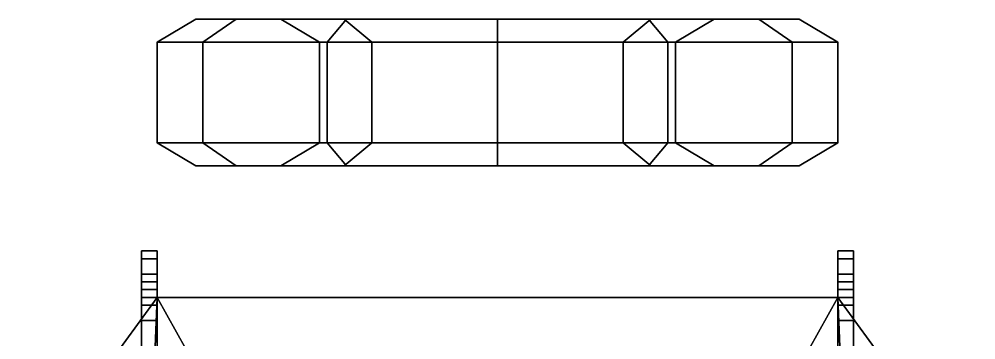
# Model space of a CAD drawing. Header units: millimetres. Extents: x -1.05 to 1.05, y -2.98 to 5.82.
# Drawn here: x -0.618 to 0.618, y 2.855 to 3.27 of the extents above; entities that cross this region are included whole.
import ezdxf

# ---------------------------------------------------------------- set-up
doc = ezdxf.new("R2010")
doc.units = ezdxf.units.MM
doc.layers.add('wheels', color=2, linetype='Continuous')

msp = doc.modelspace()

# ---------------------------------------------------------------- linework, layer by layer
for points in [[(-0.46, 2.96, 0.66), (-0.46, 2.97, 0.63), (-0.46, 2.93, 0.64), (-0.46, 2.9, 0.66)], [(-0.44, 2.96, 0.66), (-0.44, 2.97, 0.63), (-0.46, 2.97, 0.63), (-0.46, 2.96, 0.66)], [(-0.46, 2.97, 0.63), (-0.46, 2.96, 0.61), (-0.46, 2.93, 0.64)], [(-0.44, 2.97, 0.63), (-0.44, 2.96, 0.61), (-0.46, 2.96, 0.61), (-0.46, 2.97, 0.63)], [(-0.44, 2.93, 0.64), (-0.44, 2.97, 0.63), (-0.44, 2.96, 0.66), (-0.44, 2.9, 0.66)], [(-0.44, 2.93, 0.64), (-0.44, 2.96, 0.61), (-0.44, 2.97, 0.63), (-0.44, 2.93, 0.64)], [(0.46, 2.97, 0.63), (0.46, 2.96, 0.61), (0.44, 2.96, 0.61), (0.44, 2.97, 0.63)], [(0.44, 2.97, 0.63), (0.44, 2.96, 0.61), (0.44, 2.93, 0.64)], [(0.44, 2.96, 0.66), (0.44, 2.97, 0.63), (0.44, 2.93, 0.64), (0.44, 2.9, 0.66)], [(0.46, 2.96, 0.66), (0.46, 2.97, 0.63), (0.44, 2.97, 0.63), (0.44, 2.96, 0.66)], [(0.46, 2.93, 0.64), (0.46, 2.96, 0.61), (0.46, 2.97, 0.63), (0.46, 2.93, 0.64)], [(0.46, 2.93, 0.64), (0.46, 2.97, 0.63), (0.46, 2.96, 0.66), (0.46, 2.9, 0.66)], [(-0.44, 2.96, 0.61), (-0.44, 2.94, 0.59), (-0.46, 2.94, 0.59), (-0.46, 2.96, 0.61)], [(-0.46, 2.96, 0.61), (-0.46, 2.94, 0.59), (-0.46, 2.93, 0.62), (-0.46, 2.93, 0.64)], [(-0.46, 2.92, 0.68), (-0.46, 2.96, 0.66), (-0.46, 2.9, 0.66)], [(-0.44, 2.92, 0.68), (-0.44, 2.96, 0.66), (-0.46, 2.96, 0.66), (-0.46, 2.92, 0.68)], [(-0.44, 2.93, 0.62), (-0.44, 2.94, 0.59), (-0.44, 2.96, 0.61), (-0.44, 2.93, 0.64)], [(-0.44, 2.9, 0.66), (-0.44, 2.96, 0.66), (-0.44, 2.92, 0.68), (-0.44, 2.9, 0.66)], [(0.44, 2.96, 0.61), (0.44, 2.94, 0.59), (0.44, 2.93, 0.62), (0.44, 2.93, 0.64)], [(0.46, 2.96, 0.61), (0.46, 2.94, 0.59), (0.44, 2.94, 0.59), (0.44, 2.96, 0.61)], [(0.44, 2.92, 0.68), (0.44, 2.96, 0.66), (0.44, 2.9, 0.66)], [(0.46, 2.92, 0.68), (0.46, 2.96, 0.66), (0.44, 2.96, 0.66), (0.44, 2.92, 0.68)], [(0.46, 2.93, 0.62), (0.46, 2.94, 0.59), (0.46, 2.96, 0.61), (0.46, 2.93, 0.64)], [(0.46, 2.9, 0.66), (0.46, 2.96, 0.66), (0.46, 2.92, 0.68), (0.46, 2.9, 0.66)], [(-0.44, 2.94, 0.59), (-0.44, 2.91, 0.58), (-0.46, 2.91, 0.58), (-0.46, 2.94, 0.59)], [(-0.46, 2.94, 0.59), (-0.46, 2.91, 0.58), (-0.46, 2.91, 0.61), (-0.46, 2.93, 0.62)], [(-0.44, 2.91, 0.61), (-0.44, 2.91, 0.58), (-0.44, 2.94, 0.59), (-0.44, 2.93, 0.62)], [(0.44, 2.94, 0.59), (0.44, 2.91, 0.58), (0.44, 2.91, 0.61), (0.44, 2.93, 0.62)], [(0.46, 2.94, 0.59), (0.46, 2.91, 0.58), (0.44, 2.91, 0.58), (0.44, 2.94, 0.59)], [(0.46, 2.91, 0.61), (0.46, 2.91, 0.58), (0.46, 2.94, 0.59), (0.46, 2.93, 0.62)], [(-0.46, 2.9, 0.66), (-0.46, 2.93, 0.64), (-0.44, 2.93, 0.64), (-0.44, 2.9, 0.66)], [(-0.46, 2.93, 0.64), (-0.46, 2.93, 0.62), (-0.44, 2.93, 0.62), (-0.44, 2.93, 0.64)], [(-0.46, 2.93, 0.62), (-0.46, 2.91, 0.61), (-0.44, 2.91, 0.61), (-0.44, 2.93, 0.62)], [(-0.44, 2.88, 0.68), (-0.44, 2.92, 0.68), (-0.46, 2.92, 0.68), (-0.46, 2.88, 0.68)], [(-0.46, 2.88, 0.68), (-0.46, 2.92, 0.68), (-0.46, 2.9, 0.66), (-0.46, 2.88, 0.67)], [(-0.44, 2.9, 0.66), (-0.44, 2.92, 0.68), (-0.44, 2.88, 0.68), (-0.44, 2.88, 0.67)], [(0.44, 2.93, 0.62), (0.44, 2.91, 0.61), (0.46, 2.91, 0.61), (0.46, 2.93, 0.62)], [(0.44, 2.93, 0.64), (0.44, 2.93, 0.62), (0.46, 2.93, 0.62), (0.46, 2.93, 0.64)], [(0.44, 2.9, 0.66), (0.44, 2.93, 0.64), (0.46, 2.93, 0.64), (0.46, 2.9, 0.66)], [(0.44, 2.88, 0.68), (0.44, 2.92, 0.68), (0.44, 2.9, 0.66), (0.44, 2.88, 0.67)], [(0.46, 2.88, 0.68), (0.46, 2.92, 0.68), (0.44, 2.92, 0.68), (0.44, 2.88, 0.68)], [(0.46, 2.9, 0.66), (0.46, 2.92, 0.68), (0.46, 2.88, 0.68), (0.46, 2.88, 0.67)], [(-0.55, 2.759, 0.94), (-0.44, 2.91, 0.61), (-0.52, 0.94, 0.61), (-0.6184, 0.94, 0.94)], [(0.55, 2.759, 0.94), (0.44, 2.91, 0.61), (-0.44, 2.91, 0.61), (-0.55, 2.759, 0.94)], [(-0.44, 2.91, 0.61), (-0.39, 2.82, 0.48), (-0.52, 0.94, 0.48), (-0.52, 0.94, 0.61)], [(-0.46, 2.91, 0.61), (-0.46, 2.88, 0.65), (-0.44, 2.88, 0.65), (-0.44, 2.91, 0.61)], [(-0.46, 2.91, 0.58), (-0.46, 2.88, 0.59), (-0.46, 2.88, 0.65), (-0.46, 2.91, 0.61)], [(-0.44, 2.91, 0.58), (-0.44, 2.88, 0.59), (-0.46, 2.88, 0.59), (-0.46, 2.91, 0.58)], [(0.44, 2.91, 0.61), (0.39, 2.82, 0.48), (-0.39, 2.82, 0.48), (-0.44, 2.91, 0.61)], [(-0.44, 2.88, 0.65), (-0.44, 2.88, 0.59), (-0.44, 2.91, 0.58), (-0.44, 2.91, 0.61)], [(0.52, 0.94, 0.61), (0.52, 0.94, 0.48), (0.39, 2.82, 0.48), (0.44, 2.91, 0.61)], [(0.6184, 0.94, 0.94), (0.52, 0.94, 0.61), (0.44, 2.91, 0.61), (0.55, 2.759, 0.94)], [(0.44, 2.91, 0.58), (0.44, 2.88, 0.59), (0.44, 2.88, 0.65), (0.44, 2.91, 0.61)], [(0.46, 2.91, 0.58), (0.46, 2.88, 0.59), (0.44, 2.88, 0.59), (0.44, 2.91, 0.58)], [(0.44, 2.91, 0.61), (0.44, 2.88, 0.65), (0.46, 2.88, 0.65), (0.46, 2.91, 0.61)], [(0.46, 2.88, 0.65), (0.46, 2.88, 0.59), (0.46, 2.91, 0.58), (0.46, 2.91, 0.61)], [(-0.46, 2.88, 0.67), (-0.46, 2.9, 0.66), (-0.44, 2.9, 0.66), (-0.44, 2.88, 0.67)], [(0.44, 2.88, 0.67), (0.44, 2.9, 0.66), (0.46, 2.9, 0.66), (0.46, 2.88, 0.67)], [(-0.46, 2.88, 0.65), (-0.46, 2.81, 0.68), (-0.44, 2.81, 0.68), (-0.44, 2.88, 0.65)], [(-0.46, 2.88, 0.59), (-0.46, 2.81, 0.61), (-0.46, 2.81, 0.68), (-0.46, 2.88, 0.65)], [(-0.44, 2.88, 0.59), (-0.44, 2.81, 0.61), (-0.46, 2.81, 0.61), (-0.46, 2.88, 0.59)], [(-0.44, 2.88, 0.67), (-0.44, 2.88, 0.68), (-0.46, 2.88, 0.68), (-0.46, 2.88, 0.67)], [(-0.44, 2.81, 0.68), (-0.44, 2.81, 0.61), (-0.44, 2.88, 0.59), (-0.44, 2.88, 0.65)], [(0.44, 2.88, 0.59), (0.44, 2.81, 0.61), (0.44, 2.81, 0.68), (0.44, 2.88, 0.65)], [(0.46, 2.88, 0.59), (0.46, 2.81, 0.61), (0.44, 2.81, 0.61), (0.44, 2.88, 0.59)], [(0.44, 2.88, 0.65), (0.44, 2.81, 0.68), (0.46, 2.81, 0.68), (0.46, 2.88, 0.65)], [(0.46, 2.88, 0.67), (0.46, 2.88, 0.68), (0.44, 2.88, 0.68), (0.44, 2.88, 0.67)], [(0.46, 2.81, 0.68), (0.46, 2.81, 0.61), (0.46, 2.88, 0.59), (0.46, 2.88, 0.65)]]:
    msp.add_3dface(points)
at = {"layer": 'wheels'}
for points in [[(-0.44, 3.24, 1.08), (-0.3811, 3.24, 1.3), (-0.3377, 3.27, 1.275), (-0.39, 3.27, 1.08)], [(-0.3811, 3.24, 0.86), (-0.44, 3.24, 1.08), (-0.39, 3.27, 1.08), (-0.3377, 3.27, 0.885)], [(-0.39, 3.27, 1.08), (-0.3377, 3.27, 1.275), (-0.28, 3.27, 1.08)], [(-0.3377, 3.27, 0.885), (-0.39, 3.27, 1.08), (-0.28, 3.27, 1.08), (-0.198, 3.27, 0.882)], [(-0.22, 3.24, 0.6989), (-0.3811, 3.24, 0.86), (-0.3377, 3.27, 0.885), (-0.195, 3.27, 0.7423)], [(-0.3811, 3.24, 1.3), (-0.22, 3.24, 1.4611), (-0.195, 3.27, 1.4177), (-0.3377, 3.27, 1.275)], [(-0.3377, 3.27, 1.275), (-0.195, 3.27, 1.4177), (-0.198, 3.27, 1.278), (-0.28, 3.27, 1.08)], [(-0.195, 3.27, 0.7423), (-0.3377, 3.27, 0.885), (-0.198, 3.27, 0.882), (0, 3.27, 0.8)], [(-0.1626, 3.24, 1.2426), (-0.23, 3.24, 1.08), (-0.28, 3.27, 1.08), (-0.198, 3.27, 1.278)], [(-0.23, 3.24, 1.08), (-0.1626, 3.24, 0.9174), (-0.198, 3.27, 0.882), (-0.28, 3.27, 1.08)], [(0, 3.24, 0.64), (-0.22, 3.24, 0.6989), (-0.195, 3.27, 0.7423), (0, 3.27, 0.69)], [(-0.22, 3.24, 1.4611), (0, 3.24, 1.52), (0, 3.27, 1.47), (-0.195, 3.27, 1.4177)], [(-0.1626, 3.24, 0.9174), (0, 3.24, 0.85), (0, 3.27, 0.8), (-0.198, 3.27, 0.882)], [(-0.195, 3.27, 1.4177), (0, 3.27, 1.47), (0, 3.27, 1.36), (-0.198, 3.27, 1.278)], [(0, 3.24, 1.31), (-0.1626, 3.24, 1.2426), (-0.198, 3.27, 1.278), (0, 3.27, 1.36)], [(0, 3.27, 0.69), (-0.195, 3.27, 0.7423), (0, 3.27, 0.8)], [(0.22, 3.24, 0.6989), (0, 3.24, 0.64), (0, 3.27, 0.69), (0.195, 3.27, 0.7423)], [(0.195, 3.27, 0.7423), (0, 3.27, 0.69), (0, 3.27, 0.8), (0.198, 3.27, 0.882)], [(0, 3.24, 0.85), (0.1626, 3.24, 0.9174), (0.198, 3.27, 0.882), (0, 3.27, 0.8)], [(0, 3.24, 1.52), (0.22, 3.24, 1.4611), (0.195, 3.27, 1.4177), (0, 3.27, 1.47)], [(0, 3.27, 1.47), (0.195, 3.27, 1.4177), (0, 3.27, 1.36)], [(0.1626, 3.24, 1.2426), (0, 3.24, 1.31), (0, 3.27, 1.36), (0.198, 3.27, 1.278)], [(0.195, 3.27, 1.4177), (0.3377, 3.27, 1.275), (0.198, 3.27, 1.278), (0, 3.27, 1.36)], [(0.23, 3.24, 1.08), (0.1626, 3.24, 1.2426), (0.198, 3.27, 1.278), (0.28, 3.27, 1.08)], [(0.1626, 3.24, 0.9174), (0.23, 3.24, 1.08), (0.28, 3.27, 1.08), (0.198, 3.27, 0.882)], [(0.3377, 3.27, 0.885), (0.195, 3.27, 0.7423), (0.198, 3.27, 0.882), (0.28, 3.27, 1.08)], [(0.3811, 3.24, 0.86), (0.22, 3.24, 0.6989), (0.195, 3.27, 0.7423), (0.3377, 3.27, 0.885)], [(0.22, 3.24, 1.4611), (0.3811, 3.24, 1.3), (0.3377, 3.27, 1.275), (0.195, 3.27, 1.4177)], [(0.3377, 3.27, 1.275), (0.39, 3.27, 1.08), (0.28, 3.27, 1.08), (0.198, 3.27, 1.278)], [(0.39, 3.27, 1.08), (0.3377, 3.27, 0.885), (0.28, 3.27, 1.08)], [(0.3811, 3.24, 1.3), (0.44, 3.24, 1.08), (0.39, 3.27, 1.08), (0.3377, 3.27, 1.275)], [(0.44, 3.24, 1.08), (0.3811, 3.24, 0.86), (0.3377, 3.27, 0.885), (0.39, 3.27, 1.08)], [(-0.44, 3.11, 1.08), (-0.3811, 3.11, 1.3), (-0.3811, 3.24, 1.3), (-0.44, 3.24, 1.08)], [(-0.3811, 3.11, 0.86), (-0.44, 3.11, 1.08), (-0.44, 3.24, 1.08), (-0.3811, 3.24, 0.86)], [(-0.22, 3.11, 0.6989), (-0.3811, 3.11, 0.86), (-0.3811, 3.24, 0.86), (-0.22, 3.24, 0.6989)], [(-0.3811, 3.11, 1.3), (-0.22, 3.11, 1.4611), (-0.22, 3.24, 1.4611), (-0.3811, 3.24, 1.3)], [(-0.23, 3.24, 1.08), (-0.1626, 3.24, 1.2426), (-0.1626, 3.11, 1.2426), (-0.23, 3.11, 1.08)], [(-0.1626, 3.24, 0.9174), (-0.23, 3.24, 1.08), (-0.23, 3.11, 1.08), (-0.1626, 3.11, 0.9174)], [(0, 3.11, 0.64), (-0.22, 3.11, 0.6989), (-0.22, 3.24, 0.6989), (0, 3.24, 0.64)], [(-0.22, 3.11, 1.4611), (0, 3.11, 1.52), (0, 3.24, 1.52), (-0.22, 3.24, 1.4611)], [(-0.1626, 3.24, 1.2426), (0, 3.24, 1.31), (0, 3.11, 1.31), (-0.1626, 3.11, 1.2426)], [(0, 3.24, 0.85), (-0.1626, 3.24, 0.9174), (-0.1626, 3.11, 0.9174), (0, 3.11, 0.85)], [(0.22, 3.11, 0.6989), (0, 3.11, 0.64), (0, 3.24, 0.64), (0.22, 3.24, 0.6989)], [(0, 3.11, 1.52), (0.22, 3.11, 1.4611), (0.22, 3.24, 1.4611), (0, 3.24, 1.52)], [(0.1626, 3.24, 0.9174), (0, 3.24, 0.85), (0, 3.11, 0.85), (0.1626, 3.11, 0.9174)], [(0, 3.24, 1.31), (0.1626, 3.24, 1.2426), (0.1626, 3.11, 1.2426), (0, 3.11, 1.31)], [(0.23, 3.24, 1.08), (0.1626, 3.24, 0.9174), (0.1626, 3.11, 0.9174), (0.23, 3.11, 1.08)], [(0.1626, 3.24, 1.2426), (0.23, 3.24, 1.08), (0.23, 3.11, 1.08), (0.1626, 3.11, 1.2426)], [(0.3811, 3.11, 0.86), (0.22, 3.11, 0.6989), (0.22, 3.24, 0.6989), (0.3811, 3.24, 0.86)], [(0.22, 3.11, 1.4611), (0.3811, 3.11, 1.3), (0.3811, 3.24, 1.3), (0.22, 3.24, 1.4611)], [(0.3811, 3.11, 1.3), (0.44, 3.11, 1.08), (0.44, 3.24, 1.08), (0.3811, 3.24, 1.3)], [(0.44, 3.11, 1.08), (0.3811, 3.11, 0.86), (0.3811, 3.24, 0.86), (0.44, 3.24, 1.08)], [(-0.3811, 3.11, 1.3), (-0.44, 3.11, 1.08), (-0.39, 3.08, 1.08), (-0.3377, 3.08, 1.275)], [(-0.44, 3.11, 1.08), (-0.3811, 3.11, 0.86), (-0.3377, 3.08, 0.885), (-0.39, 3.08, 1.08)], [(-0.3811, 3.11, 0.86), (-0.22, 3.11, 0.6989), (-0.195, 3.08, 0.7423), (-0.3377, 3.08, 0.885)], [(-0.22, 3.11, 1.4611), (-0.3811, 3.11, 1.3), (-0.3377, 3.08, 1.275), (-0.195, 3.08, 1.4177)], [(-0.23, 3.11, 1.08), (-0.1626, 3.11, 1.2426), (-0.198, 3.08, 1.278), (-0.28, 3.08, 1.08)], [(-0.1626, 3.11, 0.9174), (-0.23, 3.11, 1.08), (-0.28, 3.08, 1.08), (-0.198, 3.08, 0.882)], [(-0.22, 3.11, 0.6989), (0, 3.11, 0.64), (0, 3.08, 0.69), (-0.195, 3.08, 0.7423)], [(0, 3.11, 1.52), (-0.22, 3.11, 1.4611), (-0.195, 3.08, 1.4177), (0, 3.08, 1.47)], [(0, 3.11, 0.85), (-0.1626, 3.11, 0.9174), (-0.198, 3.08, 0.882), (0, 3.08, 0.8)], [(-0.1626, 3.11, 1.2426), (0, 3.11, 1.31), (0, 3.08, 1.36), (-0.198, 3.08, 1.278)], [(0, 3.11, 0.64), (0.22, 3.11, 0.6989), (0.195, 3.08, 0.7423), (0, 3.08, 0.69)], [(0.1626, 3.11, 0.9174), (0, 3.11, 0.85), (0, 3.08, 0.8), (0.198, 3.08, 0.882)], [(0.22, 3.11, 1.4611), (0, 3.11, 1.52), (0, 3.08, 1.47), (0.195, 3.08, 1.4177)], [(0, 3.11, 1.31), (0.1626, 3.11, 1.2426), (0.198, 3.08, 1.278), (0, 3.08, 1.36)], [(0.1626, 3.11, 1.2426), (0.23, 3.11, 1.08), (0.28, 3.08, 1.08), (0.198, 3.08, 1.278)], [(0.23, 3.11, 1.08), (0.1626, 3.11, 0.9174), (0.198, 3.08, 0.882), (0.28, 3.08, 1.08)], [(0.22, 3.11, 0.6989), (0.3811, 3.11, 0.86), (0.3377, 3.08, 0.885), (0.195, 3.08, 0.7423)], [(0.3811, 3.11, 1.3), (0.22, 3.11, 1.4611), (0.195, 3.08, 1.4177), (0.3377, 3.08, 1.275)], [(0.44, 3.11, 1.08), (0.3811, 3.11, 1.3), (0.3377, 3.08, 1.275), (0.39, 3.08, 1.08)], [(0.3811, 3.11, 0.86), (0.44, 3.11, 1.08), (0.39, 3.08, 1.08), (0.3377, 3.08, 0.885)], [(-0.3377, 3.08, 1.275), (-0.39, 3.08, 1.08), (-0.28, 3.08, 1.08), (-0.198, 3.08, 1.278)], [(-0.39, 3.08, 1.08), (-0.3377, 3.08, 0.885), (-0.28, 3.08, 1.08)], [(-0.3377, 3.08, 0.885), (-0.195, 3.08, 0.7423), (-0.198, 3.08, 0.882), (-0.28, 3.08, 1.08)], [(-0.195, 3.08, 1.4177), (-0.3377, 3.08, 1.275), (-0.198, 3.08, 1.278), (0, 3.08, 1.36)], [(-0.195, 3.08, 0.7423), (0, 3.08, 0.69), (0, 3.08, 0.8), (-0.198, 3.08, 0.882)], [(0, 3.08, 1.47), (-0.195, 3.08, 1.4177), (0, 3.08, 1.36)], [(0.195, 3.08, 0.7423), (0.3377, 3.08, 0.885), (0.198, 3.08, 0.882), (0, 3.08, 0.8)], [(0, 3.08, 0.69), (0.195, 3.08, 0.7423), (0, 3.08, 0.8)], [(0.195, 3.08, 1.4177), (0, 3.08, 1.47), (0, 3.08, 1.36), (0.198, 3.08, 1.278)], [(0.3377, 3.08, 1.275), (0.195, 3.08, 1.4177), (0.198, 3.08, 1.278), (0.28, 3.08, 1.08)], [(0.3377, 3.08, 0.885), (0.39, 3.08, 1.08), (0.28, 3.08, 1.08), (0.198, 3.08, 0.882)], [(0.39, 3.08, 1.08), (0.3377, 3.08, 1.275), (0.28, 3.08, 1.08)]]:
    msp.add_3dface(points, dxfattribs=at)

doc.saveas('drawing.dxf')
